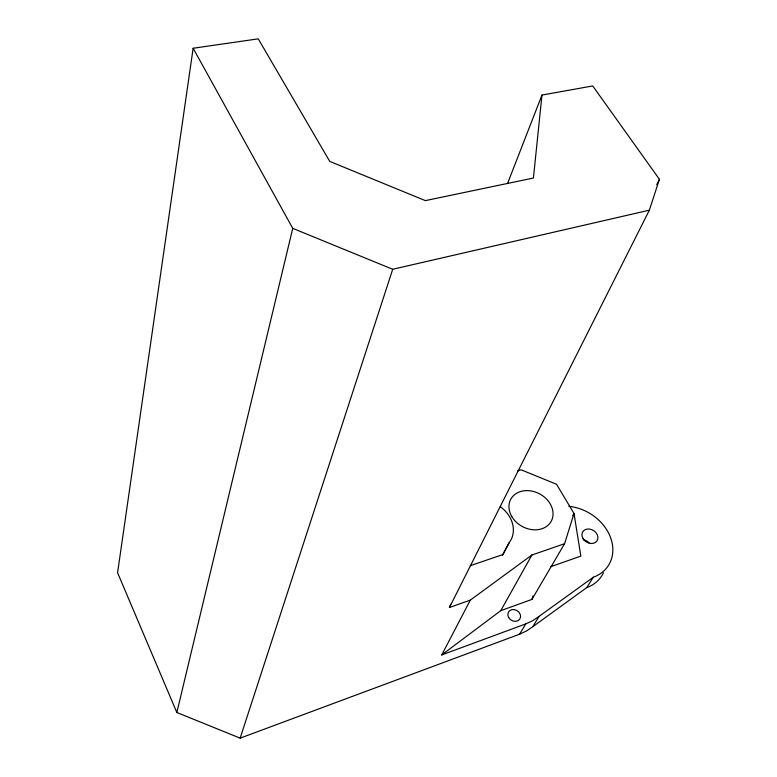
<?xml version="1.0" encoding="UTF-8"?>
<svg xmlns="http://www.w3.org/2000/svg" width="777" height="777" viewBox="0 0 777 777"><rect width="100%" height="100%" fill="white"/><g stroke="black" fill="none" stroke-linecap="round" stroke-linejoin="round"><path stroke-width="1.17" d="M517.657 470.891L521.114 469.813L556.546 484.275L574.018 513.519L564.558 543.735L531.915 554.992L470.318 600.126L449.427 607.507L649.358 210.169L659.42 179.302L592.734 85.946L541.967 95.066L533.42 178.03L425.378 200.621L329.769 161.412L258.246 38.85L193.143 48.252L117.58 572.746L176.845 712.499L240.151 738.15L519.59 634.197L526.621 630.924L532.857 626.65L586.703 587.645A42.104 34.003 31.8 0 0 603.408 572.824M176.845 712.499L292.735 228.351L193.143 48.252M470.318 600.126L441.744 654.924L500.757 610.664L531.934 599.407L533.022 596.008M240.151 738.15L392.706 269.279L649.358 210.169M449.427 607.507L450.631 604.205M507.663 183.217L541.967 95.066M656.711 184.732L659.42 179.302M502.418 555.419L509.178 542.676A30.41 24.883 27.1 0 0 500.291 506.653M509.178 542.676L502.826 554.574L470.26 565.685M500.757 610.664L531.915 554.992M572.804 515.607L574.018 513.519L580.837 556.109L550.398 566.812M531.934 599.407L564.558 543.735M519.59 634.197L525.689 623.941L532.789 620.658L539.063 616.365L593.317 577.233A42.56 34.159 31.6 0 0 610.858 538.393A42.56 34.159 31.6 0 0 568.89 506.342M532.857 626.65L539.063 616.365M586.703 587.645L593.317 577.233M441.744 654.924L525.689 623.941M292.735 228.351L392.706 269.279M583.381 539.801A8.372 6.711 32.2 0 1 589.005 542.812M508.644 617.501A6.672 5.614 32.2 0 0 519.706 619.24A6.672 5.614 32.2 0 0 514.316 609.595A6.672 5.614 32.2 0 0 508.644 617.501M583.061 538.636A8.46 6.74 32 0 0 596.94 540.977A8.46 6.74 32 0 0 589.792 529.098A8.46 6.74 32 0 0 583.061 538.636M511.878 516.715A23.038 18.483 28.7 0 0 550.087 523.018A23.038 18.483 28.7 0 0 531.021 490.938A23.038 18.483 28.7 0 0 511.878 516.715"/></g></svg>
